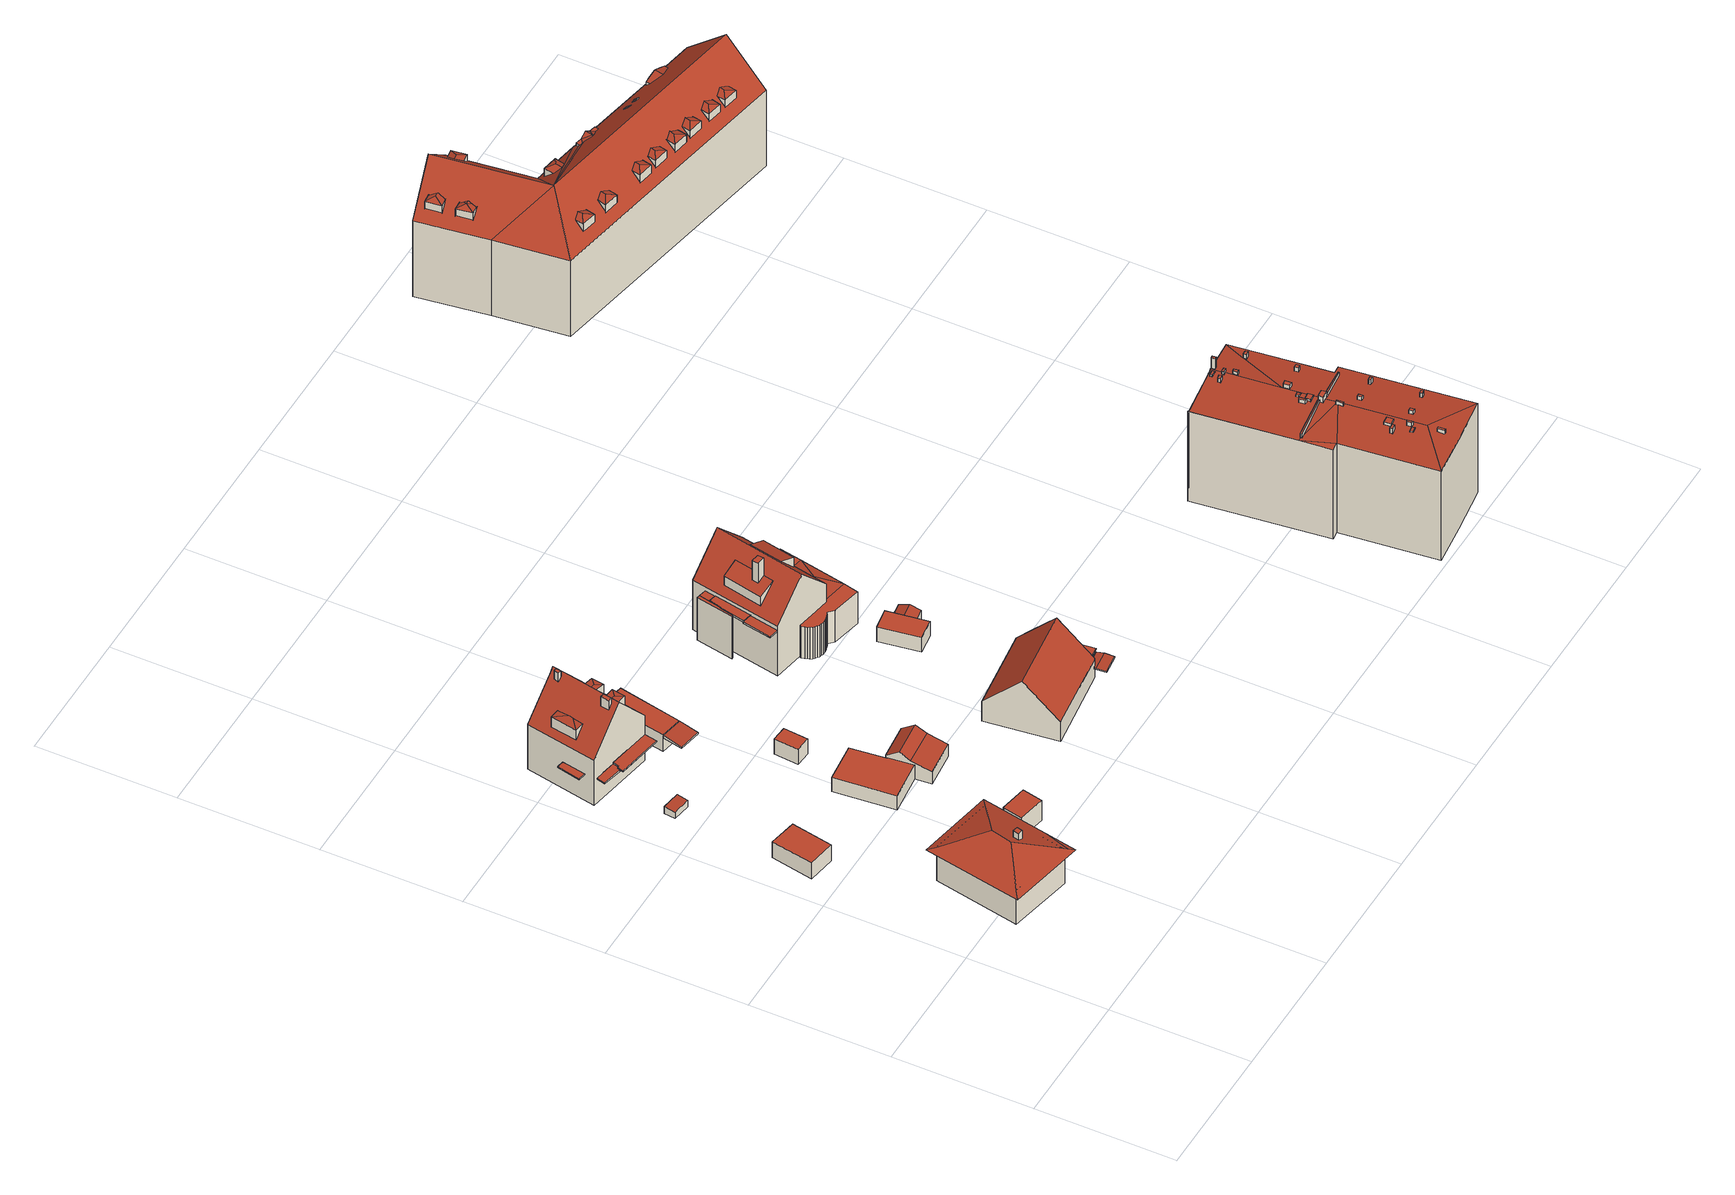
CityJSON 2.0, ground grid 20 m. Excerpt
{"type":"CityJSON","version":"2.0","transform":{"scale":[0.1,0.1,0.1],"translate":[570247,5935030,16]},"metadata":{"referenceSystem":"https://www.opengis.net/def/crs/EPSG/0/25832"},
"CityObjects":{
"building1":{"type":"Building","attributes":{"Grundfläche 2D":"24.905684","Grundhöhe NN":"17.502"},"geometry":[{"type":"Solid","lod":"3","boundaries":[[[[0,1,2,3]],[[4,5,3,2]],[[5,6,0,3]],[[6,7,1,0]],[[7,4,2,1]],[[7,6,5,4]]]],"semantics":{"surfaces":[{"type":"RoofSurface"},{"type":"WallSurface"},{"type":"GroundSurface"}],"values":[[0,1,1,1,1,2]]}}]},
"building2":{"type":"Building","attributes":{"Grundfläche 2D":"119.736158","Grundhöhe NN":"17.255"},"children":["building2-1"],"geometry":[{"type":"Solid","lod":"3","boundaries":[[[[8,9,10,11,12]],[[8,13,14,15,10,9]],[[13,8,12,11,16,17]],[[13,17,16,15,14]],[[18,9,19,20]],[[21,22,23,12,18,20,24]],[[25,26,17,22,21]],[[25,27,19,9,28,14,26]],[[19,27,25,21,24,20]],[[9,18,12,11,10]],[[14,28,9,10,15]],[[12,23,22,17,16,11]],[[17,26,14,15,16]]]],"semantics":{"surfaces":[{"type":"RoofSurface"},{"type":"WallSurface"},{"type":"GroundSurface"}],"values":[[0,0,0,0,1,1,1,1,2,0,0,0,0]]}}]},
"building2-1":{"type":"BuildingInstallation","parents":["building2"],"geometry":[{"type":"MultiSurface","lod":"3","boundaries":[[[29,30,31,32]],[[33,34,30,29,35]],[[34,36,31,30]],[[36,37,32,31]],[[35,29,32,37]]],"semantics":{"surfaces":[{"type":"RoofSurface"},{"type":"WallSurface"}],"values":[0,1,1,1,1]}}]},
"building3":{"type":"Building","attributes":{"Grundfläche 2D":"4.165056","Grundhöhe NN":"17.702"},"geometry":[{"type":"Solid","lod":"3","boundaries":[[[[38,39,40,41]],[[42,43,41,40]],[[43,44,38,41]],[[44,45,39,38]],[[45,42,40,39]],[[45,44,43,42]]]],"semantics":{"surfaces":[{"type":"RoofSurface"},{"type":"WallSurface"},{"type":"GroundSurface"}],"values":[[0,1,1,1,1,2]]}}]},
"building4":{"type":"Building","attributes":{"Grundfläche 2D":"106.461866","Grundhöhe NN":"18.105"},"children":["building4-1","building4-2","building4-3","building4-4","building4-5","building4-6","building4-7","building4-8","building4-9"],"geometry":[{"type":"Solid","lod":"3","boundaries":[[[[46,47,48,49,50,51]],[[51,50,49,52,53]],[[48,47,54,55]],[[56,57,52,49,48,55,58]],[[52,57,56,58,59,53]],[[54,47,46,51,53,59]],[[58,55,54,59]]]],"semantics":{"surfaces":[{"type":"RoofSurface"},{"type":"WallSurface"},{"type":"GroundSurface"}],"values":[[0,0,1,1,1,1,2]]}}]},
"building4-1":{"type":"BuildingInstallation","parents":["building4"],"geometry":[{"type":"MultiSurface","lod":"3","boundaries":[[[60,61,62]],[[63,62,61,64]],[[64,65,63]],[[60,62,66]],[[63,65,67]],[[62,63,67,66]]],"semantics":{"surfaces":[{"type":"RoofSurface"},{"type":"WallSurface"}],"values":[0,0,0,1,1,1]}}]},
"building4-2":{"type":"BuildingInstallation","parents":["building4"],"geometry":[{"type":"MultiSurface","lod":"3","boundaries":[[[68,69,70,71]],[[71,70,72,73]],[[73,74,68,71]],[[69,68,74,75]],[[75,72,70,69]]],"semantics":{"surfaces":[{"type":"RoofSurface"},{"type":"WallSurface"}],"values":[0,1,1,1,1]}}]},
"building4-3":{"type":"BuildingInstallation","parents":["building4"],"geometry":[{"type":"MultiSurface","lod":"3","boundaries":[[[76,77,78,79]],[[77,76,80]],[[80,76,79,81]],[[77,82,78]],[[81,83,80]],[[77,80,83,82]]],"semantics":{"surfaces":[{"type":"RoofSurface"},{"type":"WallSurface"}],"values":[0,0,0,1,1,1]}}]},
"building4-4":{"type":"BuildingInstallation","parents":["building4"],"geometry":[{"type":"MultiSurface","lod":"3","boundaries":[[[84,85,86,87]],[[85,84,88]],[[88,84,87,89,90]],[[85,91,86]],[[90,92,88]],[[85,88,92,91]]],"semantics":{"surfaces":[{"type":"RoofSurface"},{"type":"WallSurface"}],"values":[0,0,0,1,1,1]}}]},
"building4-5":{"type":"BuildingInstallation","parents":["building4"],"geometry":[{"type":"MultiSurface","lod":"3","boundaries":[[[93,94,95,96]],[[96,95,97,98]],[[93,96,98,99]],[[94,93,99,100]],[[95,94,100,97]]],"semantics":{"surfaces":[{"type":"RoofSurface"},{"type":"WallSurface"}],"values":[0,1,1,1,1]}}]},
"building4-6":{"type":"BuildingInstallation","parents":["building4"],"geometry":[{"type":"MultiSurface","lod":"3","boundaries":[[[101,102,103,104]],[[105,106,104,103]],[[106,107,101,104]],[[107,108,102,101]],[[108,105,103,102]],[[108,107,106,105]]],"semantics":{"surfaces":[{"type":"RoofSurface"},{"type":"WallSurface"},{"type":"OuterCeilingSurface"}],"values":[0,1,1,1,1,2]}}]},
"building4-7":{"type":"BuildingInstallation","parents":["building4"],"geometry":[{"type":"MultiSurface","lod":"3","boundaries":[[[57,109,110,111,112,113]],[[57,56,114,109]],[[111,110,115,116]],[[110,109,114,115]],[[112,111,116,117]],[[113,112,117,118]],[[57,113,118,56]],[[118,117,116,115,114,56]]],"semantics":{"surfaces":[{"type":"RoofSurface"},{"type":"WallSurface"},{"type":"OuterCeilingSurface"}],"values":[0,1,1,1,1,1,1,2]}}]},
"building4-8":{"type":"BuildingInstallation","parents":["building4"],"geometry":[{"type":"MultiSurface","lod":"3","boundaries":[[[119,116,115,114,120,121]],[[116,119,122,123]],[[114,115,124,125]],[[115,116,123,124]],[[114,125,126,120]],[[127,121,120,126]],[[119,121,127,122]],[[126,125,124,123,122,127]]],"semantics":{"surfaces":[{"type":"RoofSurface"},{"type":"WallSurface"},{"type":"OuterCeilingSurface"}],"values":[0,1,1,1,1,1,1,2]}}]},
"building4-9":{"type":"BuildingInstallation","parents":["building4"],"geometry":[{"type":"MultiSurface","lod":"3","boundaries":[[[128,129,130,131,132]],[[129,133,134,130]],[[131,130,134,135]],[[129,128,132,136,137,133]],[[132,131,135,136]],[[135,134,133,137,136]]],"semantics":{"surfaces":[{"type":"RoofSurface"},{"type":"WallSurface"},{"type":"OuterCeilingSurface"}],"values":[0,1,1,1,1,2]}}]},
"building5":{"type":"Building","attributes":{"Grundfläche 2D":"11.743915","Grundhöhe NN":"16.950"},"geometry":[{"type":"Solid","lod":"3","boundaries":[[[[138,139,140,141]],[[139,138,142,143]],[[140,139,143,144]],[[141,140,144,145]],[[138,141,145,142]],[[143,142,145,144]]]],"semantics":{"surfaces":[{"type":"RoofSurface"},{"type":"WallSurface"},{"type":"GroundSurface"}],"values":[[0,1,1,1,1,2]]}}]},
"building6":{"type":"Building","attributes":{"Grundfläche 2D":"84.013335","Grundhöhe NN":"17.593"},"geometry":[{"type":"Solid","lod":"3","boundaries":[[[[146,147,148,149,150,151]],[[152,153,154,155]],[[153,156,157,154]],[[156,158,159,160,157]],[[148,147,161,162]],[[149,148,162,163]],[[150,149,163,164]],[[151,150,164,165]],[[146,151,165,166]],[[158,156,153,152,167,168]],[[159,158,168,169]],[[146,166,170,155,154,157,160,159,169,161,147]],[[152,155,170,167]],[[165,164,163,162,161,169,168,167,170,166]]]],"semantics":{"surfaces":[{"type":"RoofSurface"},{"type":"WallSurface"},{"type":"GroundSurface"}],"values":[[0,0,0,0,1,1,1,1,1,1,1,1,1,2]]}}]},
"building7":{"type":"Building","attributes":{"Grundfläche 2D":"7.773110","Grundhöhe NN":"17.858"},"geometry":[{"type":"Solid","lod":"3","boundaries":[[[[171,172,173,174]],[[175,176,174,173]],[[176,177,171,174]],[[177,178,172,171]],[[178,175,173,172]],[[178,177,176,175]]]],"semantics":{"surfaces":[{"type":"RoofSurface"},{"type":"WallSurface"},{"type":"GroundSurface"}],"values":[[0,1,1,1,1,2]]}}]},
"building8":{"type":"Building","attributes":{"Grundfläche 2D":"31.393864","Grundhöhe NN":"17.946"},"children":["building8-1"],"geometry":[{"type":"Solid","lod":"3","boundaries":[[[[179,180,181,182]],[[181,183,184,185,182]],[[179,182,185,186]],[[179,186,187,188,180]],[[187,184,183,181,180,188]],[[187,186,185,184]]]],"semantics":{"surfaces":[{"type":"RoofSurface"},{"type":"WallSurface"},{"type":"GroundSurface"}],"values":[[0,1,1,1,1,2]]}}]},
"building8-1":{"type":"BuildingInstallation","parents":["building8"],"geometry":[{"type":"MultiSurface","lod":"3","boundaries":[[[189,190,181,180]],[[183,188,180,181]],[[188,191,189,180]],[[191,192,190,189]],[[192,183,181,190]],[[192,191,188,183]]],"semantics":{"surfaces":[{"type":"RoofSurface"},{"type":"WallSurface"},{"type":"OuterCeilingSurface"}],"values":[0,1,1,1,1,2]}}]},
"building9":{"type":"Building","attributes":{"Grundfläche 2D":"1.666945","Grundhöhe NN":"18.026"},"geometry":[{"type":"Solid","lod":"3","boundaries":[[[[193,194,195,196,197,198,199,200]],[[201,198,197,196,195,202,203,204]],[[199,198,201,205]],[[200,199,205,206]],[[193,200,206,207]],[[194,193,207,208]],[[195,194,208,202]],[[207,206,205,201,204,203,202,208]]]],"semantics":{"surfaces":[{"type":"RoofSurface"},{"type":"WallSurface"},{"type":"GroundSurface"}],"values":[[0,1,1,1,1,1,1,2]]}}]},
"building10":{"type":"Building","attributes":{"Grundfläche 2D":"127.699620","Grundhöhe NN":"17.638"},"children":["building10-1","building10-2"],"geometry":[{"type":"Solid","lod":"3","boundaries":[[[[209,210,211,212,213]],[[211,210,214,215,216]],[[214,210,209,217,218]],[[219,216,215,214,218,220,221]],[[220,222,213,212,211,216,219,221]],[[209,213,222,217]],[[218,217,222,220]]]],"semantics":{"surfaces":[{"type":"RoofSurface"},{"type":"WallSurface"},{"type":"GroundSurface"}],"values":[[0,0,1,1,1,1,2]]}}]},
"building10-1":{"type":"BuildingInstallation","parents":["building10"],"geometry":[{"type":"MultiSurface","lod":"3","boundaries":[[[223,224,225,226]],[[227,223,226,228,229,219]],[[229,228,230,231]],[[219,221,232,227]],[[224,223,227,232,233]],[[225,224,233,234]],[[228,226,225,234,230]],[[229,231,221,219]],[[230,234,233,232,221,231]]],"semantics":{"surfaces":[{"type":"RoofSurface"},{"type":"WallSurface"},{"type":"OuterCeilingSurface"}],"values":[0,0,1,1,1,1,1,1,2]}}]},
"building10-2":{"type":"BuildingInstallation","parents":["building10"],"geometry":[{"type":"MultiSurface","lod":"3","boundaries":[[[235,236,237,238]],[[238,237,239,240]],[[235,238,240,241]],[[236,235,241,242]],[[237,236,242,239]],[[240,239,242,241]]],"semantics":{"surfaces":[{"type":"RoofSurface"},{"type":"WallSurface"},{"type":"OuterCeilingSurface"}],"values":[0,1,1,1,1,2]}}]},
"building11":{"type":"Building","attributes":{"Grundfläche 2D":"187.184280","Grundhöhe NN":"17.484"},"children":["building11-1","building11-2","building11-3","building11-4"],"geometry":[{"type":"MultiSurface","lod":"3","boundaries":[[[243,244,245,246]],[[247,248,249,250],[246,245,251,252]],[[253,254,255,256,257,258,259,260]],[[261,262,263,264,248,247],[260,259,265,266,256,255]],[[267,268,269,270,271,272,273,274,275,276,277,278,279,280,281,282,283,284,285,286,287,288,289]],[[290,291,292,293]],[[294,290,293,295]],[[283,294,295,284]],[[294,283,290]],[[251,245,244]],[[252,243,246]],[[244,243,252,251]],[[265,259,258]],[[266,257,256]],[[258,257,266,265]],[[296,297,262,261,298,299]],[[286,285,249,248,264,263,262,297,296,299,300,287]],[[295,293,292,301,302,250,249,285,284]],[[261,247,250,302,298]],[[288,287,300,303]],[[289,288,303,304]],[[267,289,304,305]],[[268,267,305,306]],[[269,268,306,307]],[[270,269,307,308]],[[271,270,308,309]],[[272,271,309,310]],[[273,272,310,311]],[[274,273,311,312]],[[275,274,312,313]],[[276,275,313,314]],[[277,276,314,315]],[[278,277,315,316]],[[279,278,316,317]],[[280,279,317,318]],[[281,280,318,319]],[[282,281,319,320]],[[283,282,320,321]],[[291,290,283,321,322]],[[292,291,322,301]],[[320,319,318,317,316,315,314,313,312,311,310,309,308,307,306,305,304,303,300,299,298,302,301,322,321]]],"semantics":{"surfaces":[{"type":"RoofSurface"},{"type":"WallSurface"},{"type":"GroundSurface"}],"values":[0,0,0,0,0,0,0,0,0,1,1,1,1,1,1,1,1,1,1,1,1,1,1,1,1,1,1,1,1,1,1,1,1,1,1,1,1,1,1,1,2]}}]},
"building11-1":{"type":"BuildingInstallation","parents":["building11"],"geometry":[{"type":"MultiSurface","lod":"3","boundaries":[[[323,324,325,326]],[[326,325,254,253]],[[327,323,326,253,260]],[[327,328,324,323]],[[254,325,324,328,255]]],"semantics":{"surfaces":[{"type":"RoofSurface"},{"type":"WallSurface"}],"values":[0,1,1,1,1]}}]},
"building11-2":{"type":"BuildingInstallation","parents":["building11"],"geometry":[{"type":"MultiSurface","lod":"3","boundaries":[[[195,196,329,330,198,197]],[[331,332,195,197,198,333,334]],[[335,336,337,338]],[[329,335,338,339,330]],[[198,330,339,333]],[[336,332,331,337]],[[334,333,339,338,337,331]]],"semantics":{"surfaces":[{"type":"RoofSurface"},{"type":"WallSurface"},{"type":"OuterCeilingSurface"}],"values":[0,1,1,1,1,1,2]}}]},
"building11-3":{"type":"BuildingInstallation","parents":["building11"],"geometry":[{"type":"MultiSurface","lod":"3","boundaries":[[[340,341,342,343,344,345]],[[343,342,346,347,335,329]],[[343,329,196,344]],[[344,196,195,345]],[[348,340,345,195,332]],[[340,348,349,350,341]],[[341,350,346,342]],[[332,336,335,347,349,348]]],"semantics":{"surfaces":[{"type":"RoofSurface"},{"type":"WallSurface"},{"type":"OuterCeilingSurface"}],"values":[0,1,1,1,1,1,1,2]}}]},
"building11-4":{"type":"BuildingInstallation","parents":["building11"],"geometry":[{"type":"MultiSurface","lod":"3","boundaries":[[[346,350,351,352,297]],[[347,346,297,296,353]],[[354,351,350,349,347,353]],[[352,351,354,355]],[[355,296,297,352]],[[355,354,353,296]]],"semantics":{"surfaces":[{"type":"RoofSurface"},{"type":"WallSurface"},{"type":"OuterCeilingSurface"}],"values":[0,1,1,1,1,2]}}]},
"building12":{"type":"Building","attributes":{"Grundfläche 2D":"18.585050","Grundhöhe NN":"17.857"},"geometry":[{"type":"Solid","lod":"3","boundaries":[[[[356,357,358,359]],[[359,358,360,361]],[[356,359,361,362]],[[357,356,362,363]],[[358,357,363,360]],[[363,362,361,360]]]],"semantics":{"surfaces":[{"type":"RoofSurface"},{"type":"WallSurface"},{"type":"GroundSurface"}],"values":[[0,1,1,1,1,2]]}}]},
"building13":{"type":"Building","attributes":{"Grundfläche 2D":"6.791105","Grundhöhe NN":"17.824"},"geometry":[{"type":"Solid","lod":"3","boundaries":[[[[364,365,366,367]],[[368,364,367,369]],[[369,367,366,370,371]],[[368,369,371,372]],[[365,364,368,372,373]],[[366,365,373,370]],[[371,370,373,372]]]],"semantics":{"surfaces":[{"type":"RoofSurface"},{"type":"WallSurface"},{"type":"GroundSurface"}],"values":[[0,0,1,1,1,1,2]]}}]},
"building14":{"type":"Building","attributes":{"Grundfläche 2D":"432.785609","Grundhöhe NN":"17.394"},"children":["building14-1","building14-2","building14-3","building14-4","building14-5","building14-6","building14-7","building14-8","building14-9","building14-10","building14-11","building14-12","building14-13","building14-14","building14-15","building14-16","building14-17","building14-18","building14-19","building14-20","building14-21","building14-22","building14-23","building14-24"],"geometry":[{"type":"Solid","lod":"3","boundaries":[[[[374,375,376,377]],[[378,379,375]],[[380,381,382,375,379]],[[383,384,385,386,387,388,389,390,391,376,375,382,392,393]],[[382,381,380,379,394,395]],[[396,397,395,394]],[[398,399,400,401,384,383,393,392,382,395,397,402]],[[399,403,404,388,387,386,385,384,401,400]],[[378,375,374,405,406]],[[379,378,406,407]],[[394,379,407,408]],[[409,397,396,394,408,410]],[[402,397,409,411]],[[398,402,411,412]],[[399,398,412,413]],[[414,415,376,391,390,389,388,404,403,399,413,416]],[[377,376,415,417]],[[374,377,417,405]],[[410,408,407,406,405,417,415,414,416,413,412,411,409]]]],"semantics":{"surfaces":[{"type":"RoofSurface"},{"type":"WallSurface"},{"type":"GroundSurface"}],"values":[[0,0,0,0,0,0,0,0,1,1,1,1,1,1,1,1,1,1,2]]}}]},
"building14-1":{"type":"BuildingInstallation","parents":["building14"],"geometry":[{"type":"MultiSurface","lod":"3","boundaries":[[[418,419,420,421,422]],[[423,424,425,422,421,420]],[[426,418,422,425]],[[426,427,419,418]]],"semantics":{"surfaces":[{"type":"RoofSurface"},{"type":"WallSurface"}],"values":[0,1,1,1]}}]},
"building14-2":{"type":"BuildingInstallation","parents":["building14"],"geometry":[{"type":"MultiSurface","lod":"3","boundaries":[[[428,429,430,431,432]],[[433,434,435,430,429,428]],[[435,436,431,430]],[[437,432,431,436]],[[437,433,428,432]]],"semantics":{"surfaces":[{"type":"RoofSurface"},{"type":"WallSurface"}],"values":[0,1,1,1,1]}}]},
"building14-3":{"type":"BuildingInstallation","parents":["building14"],"geometry":[{"type":"MultiSurface","lod":"3","boundaries":[[[438,439,440,441]],[[441,440,442,443]],[[438,441,443,444]],[[439,438,444,445]],[[440,439,445,442]]],"semantics":{"surfaces":[{"type":"RoofSurface"},{"type":"WallSurface"}],"values":[0,1,1,1,1]}}]},
"building14-4":{"type":"BuildingInstallation","parents":["building14"],"geometry":[{"type":"MultiSurface","lod":"3","boundaries":[[[446,447,448,449]],[[446,449,450,451]],[[447,446,451,452]],[[448,447,452,453]]],"semantics":{"surfaces":[{"type":"RoofSurface"},{"type":"WallSurface"}],"values":[0,1,1,1]}}]},
"building14-5":{"type":"BuildingInstallation","parents":["building14"],"geometry":[{"type":"MultiSurface","lod":"3","boundaries":[[[454,455,456,457]],[[457,456,458,459]],[[454,457,459,460]],[[455,454,460,461]],[[456,455,461,458]]],"semantics":{"surfaces":[{"type":"RoofSurface"},{"type":"WallSurface"}],"values":[0,1,1,1,1]}}]},
"building14-6":{"type":"BuildingInstallation","parents":["building14"],"geometry":[{"type":"MultiSurface","lod":"3","boundaries":[[[462,463,464,465]],[[466,467,465,464]],[[467,468,462,465]],[[463,462,468,469]],[[464,463,469,466]]],"semantics":{"surfaces":[{"type":"RoofSurface"},{"type":"WallSurface"}],"values":[0,1,1,1,1]}}]},
"building14-7":{"type":"BuildingInstallation","parents":["building14"],"geometry":[{"type":"MultiSurface","lod":"3","boundaries":[[[470,471,472,473]],[[473,472,474,475]],[[475,476,470,473]],[[471,470,476,477]],[[477,474,472,471]]],"semantics":{"surfaces":[{"type":"RoofSurface"},{"type":"WallSurface"}],"values":[0,1,1,1,1]}}]},
"building14-8":{"type":"BuildingInstallation","parents":["building14"],"geometry":[{"type":"MultiSurface","lod":"3","boundaries":[[[478,479,480,481]],[[481,480,482,483]],[[478,481,483,484]],[[479,478,484,485]],[[480,479,485,482]]],"semantics":{"surfaces":[{"type":"RoofSurface"},{"type":"WallSurface"}],"values":[0,1,1,1,1]}}]},
"building14-9":{"type":"BuildingInstallation","parents":["building14"],"geometry":[{"type":"MultiSurface","lod":"3","boundaries":[[[486,487,488,489]],[[490,491,489,488]],[[491,492,486,489]],[[487,486,492,493]],[[488,487,493,490]]],"semantics":{"surfaces":[{"type":"RoofSurface"},{"type":"WallSurface"}],"values":[0,1,1,1,1]}}]},
"building14-10":{"type":"BuildingInstallation","parents":["building14"],"geometry":[{"type":"MultiSurface","lod":"3","boundaries":[[[494,495,496,497]],[[497,496,498,499]],[[494,497,499,500]],[[495,494,500,501]],[[496,495,501,498]]],"semantics":{"surfaces":[{"type":"RoofSurface"},{"type":"WallSurface"}],"values":[0,1,1,1,1]}}]},
"building14-11":{"type":"BuildingInstallation","parents":["building14"],"geometry":[{"type":"MultiSurface","lod":"3","boundaries":[[[502,503,504,505,506]],[[505,504,507,508]],[[506,505,508,400]],[[509,503,502,506,400,401]],[[504,503,509,507]]],"semantics":{"surfaces":[{"type":"RoofSurface"},{"type":"WallSurface"}],"values":[0,1,1,1,1]}}]},
"building14-12":{"type":"BuildingInstallation","parents":["building14"],"geometry":[{"type":"MultiSurface","lod":"3","boundaries":[[[510,511,512,513,514]],[[393,423,420,512,511,515]],[[420,419,427,516,514,513,512]],[[392,450,449,510,514,516]],[[511,510,449,448,453,515]]],"semantics":{"surfaces":[{"type":"RoofSurface"},{"type":"WallSurface"}],"values":[0,1,1,1,1]}}]},
"building14-13":{"type":"BuildingInstallation","parents":["building14"],"geometry":[{"type":"MultiSurface","lod":"3","boundaries":[[[517,518,519,520]],[[520,519,521,522]],[[517,520,522,523]],[[518,517,523,524]],[[519,518,524,521]]],"semantics":{"surfaces":[{"type":"RoofSurface"},{"type":"WallSurface"}],"values":[0,1,1,1,1]}}]},
"building14-14":{"type":"BuildingInstallation","parents":["building14"],"geometry":[{"type":"MultiSurface","lod":"3","boundaries":[[[525,526,527,528]],[[528,527,529,530]],[[525,528,530,531]],[[526,525,531,532]],[[527,526,532,529]]],"semantics":{"surfaces":[{"type":"RoofSurface"},{"type":"WallSurface"}],"values":[0,1,1,1,1]}}]},
"building14-15":{"type":"BuildingInstallation","parents":["building14"],"geometry":[{"type":"MultiSurface","lod":"3","boundaries":[[[533,534,535,536]],[[537,538,534,533]],[[538,539,535,534]],[[536,535,539,540]],[[537,533,536,540]]],"semantics":{"surfaces":[{"type":"RoofSurface"},{"type":"WallSurface"}],"values":[0,1,1,1,1]}}]},
"building14-16":{"type":"BuildingInstallation","parents":["building14"],"geometry":[{"type":"MultiSurface","lod":"3","boundaries":[[[541,542,543,544]],[[385,545,542,541,546]],[[545,547,543,542]],[[548,544,543,547,386]],[[548,546,541,544]]],"semantics":{"surfaces":[{"type":"RoofSurface"},{"type":"WallSurface"}],"values":[0,1,1,1,1]}}]},
"building14-17":{"type":"BuildingInstallation","parents":["building14"],"geometry":[{"type":"MultiSurface","lod":"3","boundaries":[[[549,550,551,552]],[[553,554,552,551]],[[549,552,554,555]],[[555,556,550,549]],[[551,550,556,553]]],"semantics":{"surfaces":[{"type":"RoofSurface"},{"type":"WallSurface"}],"values":[0,1,1,1,1]}}]},
"building14-18":{"type":"BuildingInstallation","parents":["building14"],"geometry":[{"type":"MultiSurface","lod":"3","boundaries":[[[557,558,559,560,561]],[[562,563,561,560]],[[563,383,557,561]],[[383,564,558,557]],[[564,562,560,559,558]]],"semantics":{"surfaces":[{"type":"RoofSurface"},{"type":"WallSurface"}],"values":[0,1,1,1,1]}}]},
"building14-19":{"type":"BuildingInstallation","parents":["building14"],"geometry":[{"type":"MultiSurface","lod":"3","boundaries":[[[565,566,567,568,569]],[[565,569,381,570]],[[571,567,566,565,570,380]],[[568,567,571,572]],[[569,568,572,381]]],"semantics":{"surfaces":[{"type":"RoofSurface"},{"type":"WallSurface"}],"values":[0,1,1,1,1]}}]},
"building14-20":{"type":"BuildingInstallation","parents":["building14"],"geometry":[{"type":"MultiSurface","lod":"3","boundaries":[[[573,574,575,576]],[[577,578,574,573]],[[579,580,576,575]],[[573,576,580,577]],[[575,574,578,579]]],"semantics":{"surfaces":[{"type":"RoofSurface"},{"type":"WallSurface"}],"values":[0,1,1,1,1]}}]},
"building14-21":{"type":"BuildingInstallation","parents":["building14"],"geometry":[{"type":"MultiSurface","lod":"3","boundaries":[[[581,582,583,584,585,586,587]],[[588,585,584,583,589,590]],[[591,589,583,582]],[[588,592,586,585]],[[593,591,582,581,587,586,592,594]]],"semantics":{"surfaces":[{"type":"RoofSurface"},{"type":"WallSurface"}],"values":[0,1,1,1,1]}}]},
"building14-22":{"type":"BuildingInstallation","parents":["building14"],"geometry":[{"type":"MultiSurface","lod":"3","boundaries":[[[595,596,597,598]],[[598,597,599,600]],[[595,598,600,601]],[[596,595,601,602]],[[597,596,602,599]]],"semantics":{"surfaces":[{"type":"RoofSurface"},{"type":"WallSurface"}],"values":[0,1,1,1,1]}}]},
"building14-23":{"type":"BuildingInstallation","parents":["building14"],"geometry":[{"type":"MultiSurface","lod":"3","boundaries":[[[603,604,605,606]],[[606,605,607,608]],[[603,606,608,609]],[[604,603,609,610]],[[605,604,610,607]]],"semantics":{"surfaces":[{"type":"RoofSurface"},{"type":"WallSurface"}],"values":[0,1,1,1,1]}}]},
"building14-24":{"type":"BuildingInstallation","parents":["building14"],"geometry":[{"type":"MultiSurface","lod":"3","boundaries":[[[611,612,613,614,615,616]],[[614,613,403,404]],[[617,618,611,616,615,614,404,619]],[[612,611,618,620]],[[613,612,620,403]]],"semantics":{"surfaces":[{"type":"RoofSurface"},{"type":"WallSurface"}],"values":[0,1,1,1,1]}}]},
"building15":{"type":"Building","attributes":{"Grundfläche 2D":"633.340169","Grundhöhe NN":"17.918"},"children":["building15-1","building15-2","building15-3","building15-4","building15-5","building15-6","building15-7","building15-8","building15-9","building15-10","building15-11","building15-12","building15-13","building15-14","building15-15","building15-16"],"geometry":[{"type":"Solid","lod":"3","boundaries":[[[[621,622,623]],[[624,625,626,627,628,622,621,629,630,631,632]],[[626,625,624,633,634]],[[634,633,635,636,626]],[[637,626,636]],[[637,638,639,626]],[[626,639,640,641]],[[642,626,641]],[[627,626,642,643]],[[621,623,644,645]],[[629,621,645,646]],[[630,629,646,647]],[[632,631,630,647,648]],[[624,632,648,649]],[[633,624,649,650]],[[635,633,650,651]],[[637,636,635,651,652]],[[638,637,652,653]],[[640,639,638,653,654]],[[641,640,654,655]],[[642,641,655,656]],[[643,642,656,657]],[[628,627,643,657,658]],[[623,622,628,658,644]],[[649,648,647,646,645,644,658,657,656,655,654,653,652,651,650]]]],"semantics":{"surfaces":[{"type":"RoofSurface"},{"type":"WallSurface"},{"type":"GroundSurface"}],"values":[[0,0,0,0,0,0,0,0,0,1,1,1,1,1,1,1,1,1,1,1,1,1,1,1,2]]}}]},
"building15-1":{"type":"BuildingInstallation","parents":["building15"],"geometry":[{"type":"MultiSurface","lod":"3","boundaries":[[[659,660,661,662,663]],[[661,660,664]],[[664,660,659,665]],[[661,666,662]],[[665,667,664]],[[661,664,667,666]]],"semantics":{"surfaces":[{"type":"RoofSurface"},{"type":"WallSurface"}],"values":[0,0,0,1,1,1]}}]},
"building15-2":{"type":"BuildingInstallation","parents":["building15"],"geometry":[{"type":"MultiSurface","lod":"3","boundaries":[[[668,669,670,671]],[[671,670,672]],[[673,672,670,669]],[[668,671,674,675]],[[672,673,676,677]],[[677,674,671,672]]],"semantics":{"surfaces":[{"type":"RoofSurface"},{"type":"WallSurface"}],"values":[0,0,0,1,1,1]}}]},
"building15-3":{"type":"BuildingInstallation","parents":["building15"],"geometry":[{"type":"MultiSurface","lod":"3","boundaries":[[[678,679,680,681,682]],[[680,679,683]],[[683,679,678,684,685]],[[680,686,681]],[[685,687,683]],[[680,683,687,686]]],"semantics":{"surfaces":[{"type":"RoofSurface"},{"type":"WallSurface"}],"values":[0,0,0,1,1,1]}}]},
"building15-4":{"type":"BuildingInstallation","parents":["building15"],"geometry":[{"type":"MultiSurface","lod":"3","boundaries":[[[688,689,690,691,692]],[[693,694,691,690,625]],[[695,696,697,698]],[[694,699,697,696]],[[696,700,694]],[[694,700,691]],[[693,699,694]],[[691,700,696]],[[688,692,701,634,689]],[[702,695,698]],[[691,696,695,702,624,633,701,692]]],"semantics":{"surfaces":[{"type":"RoofSurface"},{"type":"WallSurface"}],"values":[0,0,0,0,0,0,1,1,1,1,1]}}]},
"building15-5":{"type":"BuildingInstallation","parents":["building15"],"geometry":[{"type":"MultiSurface","lod":"3","boundaries":[[[703,704,705,706]],[[707,705,704,708]],[[706,705,707,709]],[[703,706,709,710]],[[704,703,710,708]]],"semantics":{"surfaces":[{"type":"RoofSurface"},{"type":"WallSurface"}],"values":[0,1,1,1,1]}}]},
"building15-6":{"type":"BuildingInstallation","parents":["building15"],"geometry":[{"type":"MultiSurface","lod":"3","boundaries":[[[711,712,713,714,715,716,717]],[[718,719,720,721,713,712,722,723]],[[724,716,715]],[[720,719,725]],[[714,713,721,720,725,621,629,724,715]]],"semantics":{"surfaces":[{"type":"RoofSurface"},{"type":"WallSurface"}],"values":[0,0,1,1,1]}}]},
"building15-7":{"type":"BuildingInstallation","parents":["building15"],"geometry":[{"type":"MultiSurface","lod":"3","boundaries":[[[726,727,728,729,730,731]],[[731,730,732]],[[733,732,730,729,734,735]],[[726,731,736,727]],[[732,733,737]],[[737,736,731,732]]],"semantics":{"surfaces":[{"type":"RoofSurface"},{"type":"WallSurface"}],"values":[0,0,0,1,1,1]}}]},
"building15-8":{"type":"BuildingInstallation","parents":["building15"],"geometry":[{"type":"MultiSurface","lod":"3","boundaries":[[[738,739,740,741]],[[741,740,742,743]],[[738,741,743,744]],[[739,738,744,745]],[[740,739,745,742]]],"semantics":{"surfaces":[{"type":"RoofSurface"},{"type":"WallSurface"}],"values":[0,1,1,1,1]}}]},
"building15-9":{"type":"BuildingInstallation","parents":["building15"],"geometry":[{"type":"MultiSurface","lod":"3","boundaries":[[[746,747,748,749,750]],[[748,747,751]],[[751,747,746,752,753]],[[748,754,749]],[[753,755,751]],[[748,751,755,754]]],"semantics":{"surfaces":[{"type":"RoofSurface"},{"type":"WallSurface"}],"values":[0,0,0,1,1,1]}}]},
"building15-10":{"type":"BuildingInstallation","parents":["building15"],"geometry":[{"type":"MultiSurface","lod":"3","boundaries":[[[756,757,758,759,760]],[[758,757,761]],[[761,757,756,762,763]],[[758,764,759]],[[763,765,761]],[[758,761,765,764]]],"semantics":{"surfaces":[{"type":"RoofSurface"},{"type":"WallSurface"}],"values":[0,0,0,1,1,1]}}]},
"building15-11":{"type":"BuildingInstallation","parents":["building15"],"geometry":[{"type":"MultiSurface","lod":"3","boundaries":[[[766,767,768,769,770]],[[768,767,771]],[[771,767,766,772,773]],[[768,774,769]],[[773,775,771]],[[768,771,775,774]]],"semantics":{"surfaces":[{"type":"RoofSurface"},{"type":"WallSurface"}],"values":[0,0,0,1,1,1]}}]},
"building15-12":{"type":"BuildingInstallation","parents":["building15"],"geometry":[{"type":"MultiSurface","lod":"3","boundaries":[[[776,777,778,779]],[[779,778,780]],[[777,781,778]],[[781,782,778]],[[778,782,783,780]],[[779,784,785,776]],[[780,783,786]],[[786,784,779,780]]],"semantics":{"surfaces":[{"type":"RoofSurface"},{"type":"WallSurface"}],"values":[0,0,0,0,0,1,1,1]}}]},
"building15-13":{"type":"BuildingInstallation","parents":["building15"],"geometry":[{"type":"MultiSurface","lod":"3","boundaries":[[[787,788,789,790,791]],[[789,788,792]],[[792,788,787,793,794]],[[789,795,790]],[[794,796,792]],[[789,792,796,795]]],"semantics":{"surfaces":[{"type":"RoofSurface"},{"type":"WallSurface"}],"values":[0,0,0,1,1,1]}}]},
"building15-14":{"type":"BuildingInstallation","parents":["building15"],"geometry":[{"type":"MultiSurface","lod":"3","boundaries":[[[797,798,799,800,801]],[[800,799,802]],[[803,802,799,798,804,805]],[[801,800,806,807]],[[802,803,805,808,809]],[[809,806,800,802]]],"semantics":{"surfaces":[{"type":"RoofSurface"},{"type":"WallSurface"}],"values":[0,0,0,1,1,1]}}]},
"building15-15":{"type":"BuildingInstallation","parents":["building15"],"geometry":[{"type":"MultiSurface","lod":"3","boundaries":[[[810,811,812,813,814]],[[812,811,815]],[[815,811,810,816,817]],[[812,818,813]],[[817,819,815]],[[812,815,819,818]]],"semantics":{"surfaces":[{"type":"RoofSurface"},{"type":"WallSurface"}],"values":[0,0,0,1,1,1]}}]},
"building15-16":{"type":"BuildingInstallation","parents":["building15"],"geometry":[{"type":"MultiSurface","lod":"3","boundaries":[[[820,821,822,823,824]],[[822,821,825]],[[825,821,820,826,827]],[[822,828,823]],[[827,829,825]],[[822,825,829,828]]],"semantics":{"surfaces":[{"type":"RoofSurface"},{"type":"WallSurface"}],"values":[0,0,0,1,1,1]}}]}
},
"vertices":[
[83,486,42],[43,494,42],[32,433,42],[72,426,42],[32,433,15],[72,426,15],[83,486,15],[43,494,15],
[141,238,92],[196,276,72],[208,284,68],[95,305,68],[103,293,72],[135,208,91],[172,154,72],[181,141,68],[68,163,68],[79,171,72],[103,295,71],[196,276,13],[103,295,13],[79,171,13],[79,171,71],[80,175,71],[80,175,13],[172,152,13],[172,152,71],[172,154,13],[173,160,72],
[156,210,97],[149,212,97],[147,203,97],[154,202,97],[152,211,85],[149,212,86],[156,210,83],[147,203,86],[154,202,83],
[73,628,28],[76,644,29],[49,648,29],[47,632,28],[49,648,17],[47,632,17],[73,628,17],[76,644,17],
[80,825,151],[37,833,98],[18,730,98],[68,721,159],[84,808,159],[87,824,159],[118,712,98],[137,814,98],[37,833,21],[18,730,21],[118,712,64],[118,712,66],[118,712,21],[137,814,21],
[45,760,124],[48,775,125],[31,762,124],[38,801,124],[50,782,125],[52,799,124],[31,762,108],[38,801,107],
[77,817,164],[75,810,164],[80,809,164],[81,816,164],[80,809,154],[81,816,155],[77,817,149],[75,810,149],
[108,749,124],[118,757,123],[105,759,123],[103,750,124],[115,738,123],[102,740,123],[118,757,108],[115,738,107],
[114,781,124],[124,789,123],[111,792,123],[109,782,124],[121,771,123],[108,777,124],[108,774,123],[124,789,108],[121,771,107],
[60,732,164],[66,731,164],[68,743,164],[62,744,164],[68,743,155],[62,744,148],[60,732,148],[66,731,155],
[16,780,67],[9,746,67],[20,744,67],[26,778,67],[20,744,65],[26,778,65],[16,780,65],[9,746,65],
[55,723,66],[53,714,66],[50,714,66],[48,705,66],[115,693,66],[55,723,64],[53,714,64],[50,714,64],[48,705,64],[115,693,64],
[49,710,64],[23,729,64],[20,716,64],[49,710,62],[50,714,62],[53,714,62],[55,723,62],[23,729,62],[20,716,62],
[83,828,62],[80,825,62],[129,816,62],[122,830,62],[91,835,62],[80,825,60],[129,816,60],[122,830,60],[91,835,60],[83,828,60],
[269,261,43],[230,268,43],[224,239,43],[263,232,43],[269,261,9],[230,268,9],[224,239,9],[263,232,9],
[249,402,40],[245,438,40],[244,437,40],[238,489,40],[181,483,40],[190,396,40],[304,384,37],[301,412,46],[248,407,46],[251,379,37],[299,428,55],[247,422,55],[297,446,43],[245,441,43],[245,438,45],[245,438,16],[244,437,16],[238,489,16],[181,483,16],[190,396,16],[249,402,16],[304,384,16],[297,446,16],[245,441,16],[251,379,16],
[202,541,45],[224,539,45],[227,574,45],[205,576,45],[227,574,19],[205,576,19],[202,541,19],[224,539,19],
[162,792,47],[145,700,47],[177,694,47],[195,786,47],[177,694,42],[177,694,19],[195,786,19],[162,792,19],[145,700,19],[145,700,42],
[139,671,44],[172,665,44],[139,671,42],[172,665,42],
[333,701,93],[337,721,93],[338,721,93],[342,738,93],[345,753,93],[345,754,93],[341,755,93],[331,701,93],[345,754,20],[338,721,20],[342,738,20],[345,753,20],[341,755,20],[331,701,20],[333,701,20],[337,721,20],
[380,377,49],[387,324,101],[508,339,101],[504,371,70],[501,392,49],[393,273,49],[510,288,49],[514,289,49],[380,377,16],[393,273,16],[514,289,37],[514,289,16],[514,289,34],[501,392,16],
[510,285,37],[512,271,36],[540,275,36],[539,288,37],[510,288,37],[537,299,36],[513,296,36],[537,299,34],[513,296,34],[510,288,34],[512,271,34],[540,275,34],
[529,364,42],[504,371,42],[513,296,42],[537,299,42],[513,296,40],[537,299,40],[529,364,40],[504,371,40],
[431,667,124],[441,715,124],[416,720,136],[407,672,136],[408,762,153],[382,630,153],[430,621,100],[456,753,100],[441,715,108],[431,667,108],[364,682,130],[366,691,130],[377,689,135],[383,724,135],[361,728,125],[349,670,125],[372,665,135],[375,680,135],[360,771,100],[335,639,100],[378,631,148],[379,630,150],[349,670,109],[361,728,109],[379,621,69],[380,618,69],[382,615,69],[384,613,69],[387,611,69],[389,609,69],[392,608,69],[395,607,69],[399,607,69],[402,607,69],[405,608,69],[408,609,69],[411,610,69],[414,612,69],[422,604,69],[464,595,69],[469,616,69],[431,624,69],[430,621,69],[379,630,69],[378,631,69],[377,628,69],[378,624,69],[482,684,69],[488,716,69],[450,723,69],[444,692,69],[460,654,73],[437,659,73],[335,639,91],[335,639,93],[360,771,15],[335,639,15],[378,631,15],[450,723,15],[456,753,15],[377,628,15],[378,624,15],[379,621,15],[380,618,15],[382,615,15],[384,613,15],[387,611,15],[389,609,15],[392,608,15],[395,607,15],[399,607,15],[402,607,15],[405,608,15],[408,609,15],[411,610,15],[414,612,15],[422,604,15],[464,595,15],[469,616,15],[488,716,15],
[376,680,164],[377,689,164],[366,691,164],[364,682,164],[376,680,136],[377,689,136],
[353,736,93],[356,752,93],[338,721,91],[338,721,92],[345,754,91],[345,753,91],[353,736,92],[342,738,92],[342,738,91],[353,736,91],[356,752,91],
[337,721,94],[329,684,94],[343,681,94],[353,736,94],[342,738,94],[338,721,94],[343,681,93],[343,681,92],[337,721,92],[329,684,92],[329,684,93],
[328,684,93],[320,642,93],[343,681,91],[328,684,91],[320,642,91],
[452,499,44],[482,503,44],[473,562,44],[443,557,44],[473,562,19],[443,557,19],[452,499,19],[482,503,19],
[499,540,42],[497,555,37],[475,552,37],[477,537,42],[501,525,37],[480,521,37],[475,552,18],[480,521,18],[501,525,18],[497,555,18],
[850,335,167],[868,189,167],[851,334,167],[851,335,167],[873,143,167],[885,145,167],[943,174,172],[945,176,172],[947,176,172],[942,215,172],[938,248,172],[929,324,172],[928,327,172],[927,340,172],[926,343,172],[922,342,172],[918,342,172],[915,341,171],[945,192,172],[944,199,172],[901,7,167],[961,58,172],[961,14,167],[1030,23,167],[996,206,168],[979,349,167],[966,318,168],[966,317,168],[1008,207,167],[931,343,172],[928,343,172],[850,335,14],[873,143,14],[885,145,14],[901,7,14],[1030,23,14],[961,14,14],[1008,207,14],[996,206,14],[979,349,14],[918,342,14],[851,334,14],[922,342,14],[851,335,14],
[874,187,174],[937,196,175],[937,198,175],[936,198,175],[874,190,174],[937,198,172],[936,198,172],[874,190,167],[874,187,167],[937,196,172],
[939,248,178],[939,247,178],[940,239,178],[946,240,178],[945,249,178],[939,248,172],[939,247,172],[940,239,172],[946,240,172],[945,249,172],
[938,91,178],[938,95,178],[930,94,178],[930,90,178],[930,94,170],[930,90,170],[938,91,171],[938,95,171],
[994,198,173],[994,200,173],[948,195,176],[948,192,176],[948,192,172],[994,198,168],[994,200,168],[948,195,172],
[975,245,176],[980,246,176],[979,251,176],[974,251,176],[979,251,168],[974,251,169],[975,245,169],[980,246,168],
[951,74,178],[954,74,178],[953,82,178],[950,81,178],[953,82,172],[950,81,171],[951,74,171],[954,74,172],
[960,33,176],[963,33,176],[962,43,176],[959,43,176],[962,43,170],[959,43,170],[960,33,169],[963,33,169],
[940,97,175],[950,99,175],[949,108,175],[939,107,175],[949,108,172],[939,107,171],[940,97,171],[950,99,172],
[943,68,173],[950,69,173],[949,73,173],[942,72,173],[949,73,171],[942,72,171],[943,68,171],[950,69,171],
[964,151,177],[968,151,177],[967,157,177],[963,157,177],[967,157,171],[963,157,171],[964,151,171],[968,151,171],
[966,317,176],[966,313,176],[972,314,176],[971,318,176],[966,318,176],[972,314,168],[971,318,168],[966,313,168],
[948,192,182],[947,199,182],[937,198,182],[937,196,182],[937,191,182],[947,199,172],[937,191,172],
[1010,92,176],[1006,92,176],[1006,88,176],[1011,89,176],[1006,88,168],[1011,89,168],[1010,92,168],[1006,92,168],
[917,322,178],[916,326,178],[911,325,178],[911,321,178],[911,325,171],[911,321,171],[917,322,171],[916,326,171],
[928,220,177],[925,219,177],[926,210,177],[929,210,177],[928,220,171],[925,219,171],[926,210,171],[929,210,171],
[925,323,177],[931,324,177],[931,327,177],[925,327,177],[931,324,172],[925,323,172],[931,327,172],[925,327,172],
[932,308,177],[936,309,177],[935,315,177],[932,315,177],[935,315,172],[932,315,172],[932,308,172],[936,309,172],
[942,215,174],[932,214,174],[933,211,174],[933,206,174],[943,207,174],[933,206,171],[943,207,172],[932,214,171],
[942,176,177],[943,174,177],[943,166,177],[946,167,177],[945,176,177],[942,176,172],[943,166,172],[946,167,172],
[939,228,173],[932,227,174],[933,223,174],[939,223,173],[939,228,172],[932,227,172],[933,223,172],[939,223,172],
[921,335,174],[923,335,174],[923,339,174],[918,339,174],[915,338,174],[916,335,174],[919,335,174],[915,338,171],[923,339,172],[918,339,171],[923,335,172],[916,335,171],[921,335,172],[919,335,172],
[972,83,177],[976,83,177],[975,89,177],[971,89,177],[975,89,171],[971,89,171],[972,83,171],[976,83,171],
[997,159,176],[997,156,176],[1003,156,176],[1002,160,176],[1003,156,168],[1002,160,168],[997,159,168],[997,156,168],
[929,338,190],[932,338,190],[931,343,190],[928,343,190],[928,341,190],[928,340,190],[928,340,172],[929,338,172],[928,341,172],[932,338,172],
[1098,1204,152],[1107,1206,149],[1098,1208,149],[960,1230,152],[939,1226,160],[806,1200,208],[1145,1136,208],[1157,1197,149],[1078,1208,152],[1078,1211,149],[970,1232,149],[960,1234,149],[942,1233,152],[932,1231,156],[943,1237,149],[934,1239,149],[863,1252,149],[847,1373,149],[784,1364,208],[723,1354,149],[738,1252,149],[751,1147,149],[1134,1074,149],[1098,1208,19],[1098,1204,19],[1078,1208,19],[1078,1211,19],[960,1234,19],[960,1230,19],[942,1233,19],[943,1237,19],[863,1252,19],[847,1373,19],[723,1354,19],[738,1252,19],[751,1147,19],[1134,1074,19],[1157,1197,19],
[867,1220,178],[869,1230,178],[859,1241,174],[856,1227,174],[860,1224,175],[881,1237,174],[878,1223,174],[859,1241,160],[881,1237,159],
[1065,1114,174],[1055,1121,178],[1053,1112,178],[1062,1101,174],[1041,1105,174],[1043,1118,174],[1062,1101,161],[1062,1101,162],[1041,1109,165],[1041,1105,161],
[1086,1115,178],[1084,1107,178],[1094,1095,174],[1096,1108,174],[1092,1111,176],[1072,1099,174],[1079,1113,176],[1074,1112,174],[1094,1095,161],[1072,1099,161],
[932,1231,158],[932,1229,158],[936,1228,158],[942,1233,158],[933,1235,158],[947,1220,164],[949,1220,165],[969,1228,158],[960,1230,158],[963,1223,158],[968,1222,158],[951,1219,164],[951,1231,165],[933,1235,153],[969,1228,152],
[1005,1206,168],[1004,1200,174],[1010,1198,174],[1011,1205,168],[1010,1198,173],[1004,1200,173],[1011,1205,167],[1005,1206,167],
[1084,1194,164],[1085,1193,165],[1088,1206,165],[1078,1208,161],[1070,1209,158],[1069,1203,158],[1072,1201,159],[1103,1196,159],[1105,1196,158],[1106,1202,158],[1098,1204,161],[1092,1194,162],[1094,1195,162],[1070,1209,152],[1106,1202,153],
[997,1126,174],[997,1127,174],[994,1129,175],[987,1134,178],[985,1125,178],[995,1113,174],[973,1117,174],[975,1131,174],[982,1132,176],[979,1132,175],[995,1113,161],[973,1117,160],
[1026,1196,174],[1027,1202,168],[1021,1203,168],[1020,1197,174],[1021,1203,167],[1020,1197,173],[1026,1196,173],[1027,1202,167],
[819,1346,178],[826,1347,178],[834,1359,174],[822,1357,174],[820,1352,176],[837,1337,174],[822,1340,176],[825,1335,174],[834,1359,162],[837,1337,162],
[757,1336,178],[749,1335,178],[741,1322,174],[754,1324,174],[756,1329,176],[738,1345,174],[754,1342,176],[751,1346,174],[741,1322,161],[738,1345,161],
[807,1168,178],[806,1159,178],[815,1147,174],[818,1161,174],[814,1164,175],[793,1152,174],[800,1166,175],[796,1165,174],[815,1147,161],[793,1152,161],
[760,1283,174],[761,1288,175],[755,1295,178],[747,1282,174],[744,1305,174],[763,1296,178],[759,1303,175],[757,1306,174],[747,1282,161],[751,1282,165],[744,1305,161],
[852,1159,178],[850,1150,178],[859,1139,174],[862,1153,174],[859,1155,175],[837,1143,174],[844,1158,175],[840,1157,174],[859,1139,160],[837,1143,160],
[1024,1124,175],[1018,1128,178],[1016,1119,178],[1025,1108,174],[1027,1121,174],[1003,1112,174],[1005,1123,174],[1014,1127,177],[1005,1125,174],[1025,1108,161],[1026,1115,168],[1005,1123,172],[1003,1112,161],
[919,1147,178],[917,1138,178],[926,1126,174],[929,1140,174],[925,1142,175],[904,1130,174],[911,1145,175],[907,1144,174],[926,1126,160],[904,1130,160],
[950,1141,178],[948,1132,178],[958,1121,174],[961,1134,174],[957,1136,175],[936,1125,174],[942,1139,175],[938,1138,174],[958,1121,161],[936,1125,161]
]}
